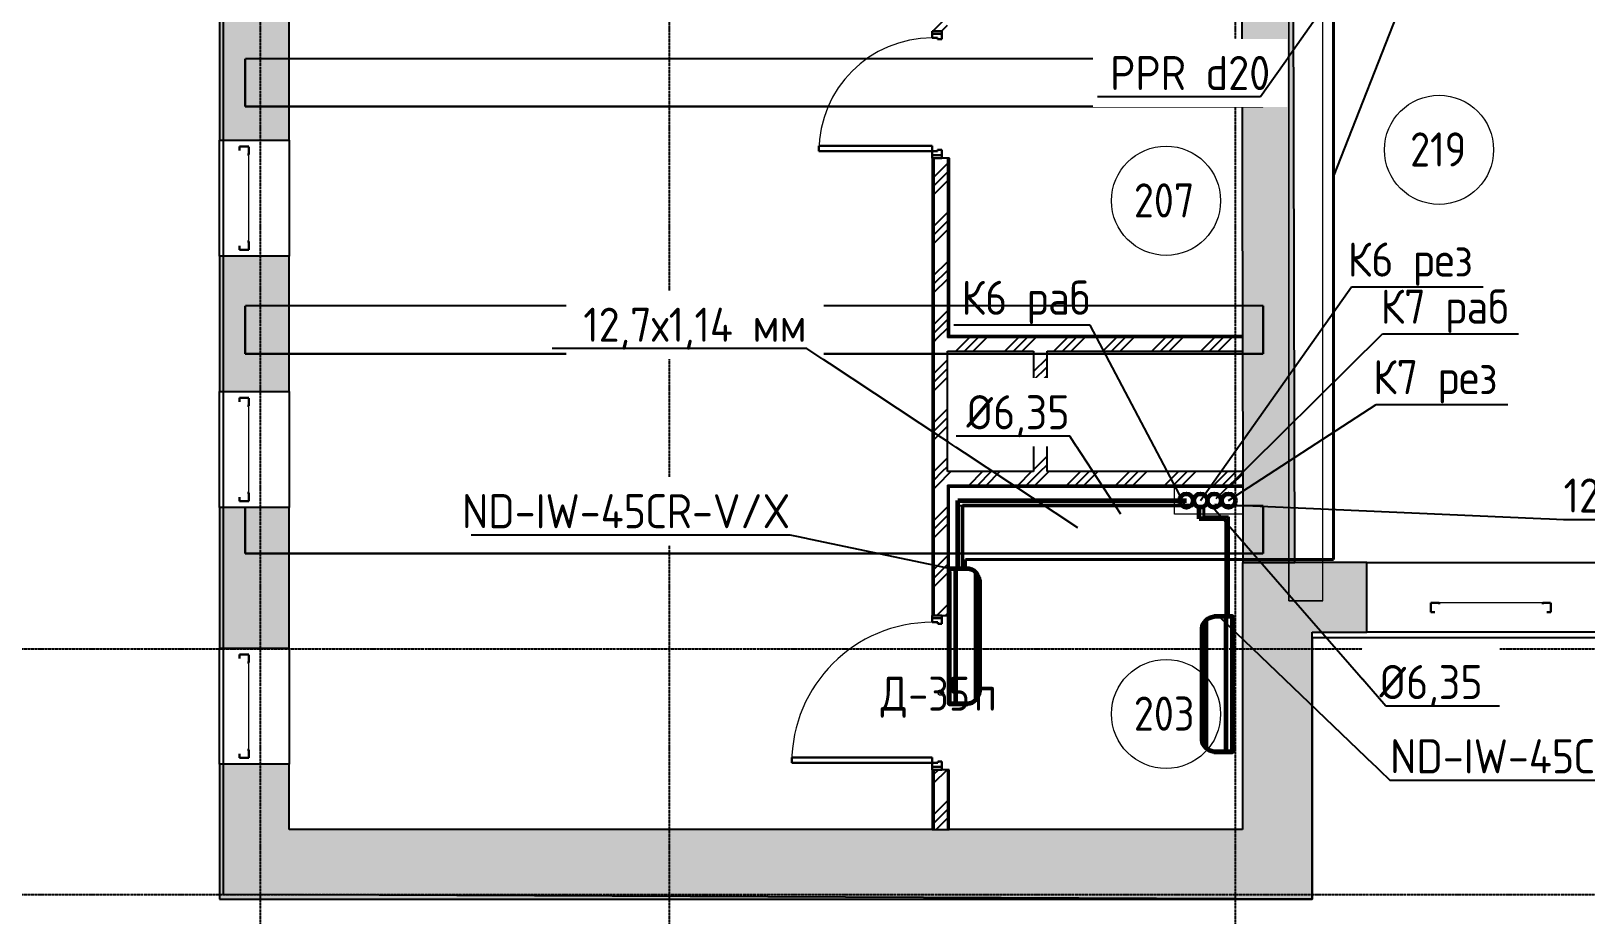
# Model space of a CAD drawing. Header units: millimetres. Extents: x -129048 to 476301, y -5853 to 215316.
# Drawn here: x 107018 to 118420, y 308 to 6783 of the extents above; entities that cross this region are included whole.
import ezdxf
from ezdxf import colors
from ezdxf.entities.mleader import LeaderData, LeaderLine
from ezdxf.math import Vec2, Vec3

# ---------------------------------------------------------------- set-up
doc = ezdxf.new("R2010")
doc.units = ezdxf.units.MM
for name, pattern in [('ADSK_Линия сетки', [25, 20, -2.5, 0, -2.5]), ('ADSK_Сверху', [4.5, 3, -1.5]), ('ADSK_Снесено', [4.5, 3, -1.5])]:
    doc.linetypes.add(name, pattern=pattern)
for name, color, linetype, lineweight in [('0_АР', 8, 'Continuous', 20), ('GAZLAITER', 1, 'Continuous', 40), ('Двери', 251, 'Continuous', 18), ('Дренаж', 36, 'Continuous', 40), ('Каркас', 7, 'Continuous', 18), ('Кондеи', 6, 'Continuous', 60), ('Марки дверей', 7, 'Continuous', 20), ('Марки помещений', 7, 'Continuous', 20), ('Окна', 251, 'Continuous', 18)]:
    doc.layers.add(name, color=color, linetype=linetype, lineweight=lineweight)
for name, color, linetype, lineweight, true_color in [('_ Окна', 5, 'Continuous', 30, 0x0000ff), ('Стены внутренние', 5, 'Continuous', 18, 0x0000ff), ('Стены наружные', 1, 'ADSK_Снесено', 18, 0xff0000), ('Стены штриховка', 5, 'Continuous', 18, 0x0000ff)]:
    doc.layers.add(name, color=color, linetype=linetype, lineweight=lineweight, true_color=true_color)
doc.styles.add('GOST Common_1', font='GOST Common_0.ttf', dxfattribs={"width": 0.9, "height": 200})
doc.styles.add('PIK', font='isocpeur.ttf', dxfattribs={"width": 0.9, "height": 250})
pattern_1 = [(45, (108139.4, 150), (-179.605, 179.605), []), (45, (108202.9, 150), (0, 359.21), []), (45, (108075.9, 150), (0, 359.21), [])]

# ---------------------------------------------------------------- blocks, each defined once
blk = doc.blocks.new('ADSK_БалкаЖБ_Прямоугольная - 250х280мм-845676-02 План 2-го этажа маркировочный')
at = {"layer": 'Каркас', "color": 253, "linetype": 'ADSK_Сверху', "true_color": 0xaaaaaa}
for p, q in [((-3195, 125), (-3195, -125)), ((-3195, 125), (3195, 125)), ((3195, -125), (3195, 125)), ((-3195, -125), (3195, -125))]:
    blk.add_line(p, q, dxfattribs=at)
at = {"layer": 'Каркас', "color": 253, "linetype": 'ADSK_Сверху', "true_color": 0xb2b2b2}
for p, q in [((-3195, -125), (-3195, 125)), ((3195, 125), (-3195, 125)), ((3195, 125), (3195, -125)), ((-3195, -125), (3195, -125))]:
    blk.add_line(p, q, dxfattribs=at)
blk = doc.blocks.new('Витраж-тент со смещением вовне - 60мм 30 сдвиг-1466942-02 План 2-го этажа маркировочный')
at = {"layer": '_ Окна', "color": 161, "linetype": 'ADSK_Сверху', "true_color": 0xaaaaff}
for p, q in [((-440, 25), (-440, -45)), ((-440, 25), (-410, 25)), ((-440, -45), (-440, 25)), ((440, 25), (410, 25)), ((440, -45), (440, 25)), ((440, -45), (440, 25)), ((-380, -45), (-440, -45)), ((-380, -35), (-380, -45)), ((380, -35), (380, -45)), ((380, -45), (440, -45))]:
    blk.add_line(p, q, dxfattribs=at)
at = {"layer": 'Окна', "color": 161, "linetype": 'ADSK_Сверху', "true_color": 0xaaaaff}
blk.add_line((-380, -45), (380, -45), dxfattribs=at)
blk = doc.blocks.new('Витраж-тент со смещением вовне - 60мм 30 сдвиг-1466941-02 План 2-го этажа маркировочный')
at = {"layer": '_ Окна', "color": 161, "linetype": 'ADSK_Сверху', "true_color": 0xaaaaff}
for p, q in [((-379, 25), (-379, -45)), ((-379, 25), (-349, 25)), ((-379, -45), (-379, 25)), ((379, 25), (349, 25)), ((379, -45), (379, 25)), ((379, -45), (379, 25)), ((-319, -45), (-379, -45)), ((-319, -35), (-319, -45)), ((319, -35), (319, -45)), ((319, -45), (379, -45))]:
    blk.add_line(p, q, dxfattribs=at)
at = {"layer": 'Окна', "color": 161, "linetype": 'ADSK_Сверху', "true_color": 0xaaaaff}
blk.add_line((-319, -45), (319, -45), dxfattribs=at)
blk = doc.blocks.new('AC_Дверь_Однопольная - Д-27п 930х2200h-1983248-02 План 2-го этажа маркировочный')
at = {"layer": 'Двери', "lineweight": 30}
for p, q in [((-415, 894), (-375, 894)), ((-415, 64), (-415, 894)), ((-375, 894), (-375, 64)), ((-465, 64), (-445, 64)), ((-465, -6), (-465, 64)), ((-445, 64), (-415, 64)), ((-445, -6), (-445, 64)), ((-445, 64), (-445, -6)), ((-375, 64), (-415, 64)), ((-415, 64), (-415, 24)), ((-415, 24), (-405, 24)), ((-405, 24), (-405, -6)), ((405, 24), (415, 24)), ((405, -6), (405, 24)), ((415, 64), (445, 64)), ((415, 24), (415, 64)), ((445, 64), (445, -6)), ((445, 64), (465, 64)), ((445, -6), (445, 64)), ((465, 64), (465, -6)), ((-445, -6), (-465, -6)), ((-405, -6), (-445, -6)), ((445, -6), (405, -6)), ((465, -6), (445, -6))]:
    blk.add_line(p, q, dxfattribs=at)
at = {"layer": 'Двери'}
blk.add_arc((-415, 64), 830, 0, 90, dxfattribs=at)
blk = doc.blocks.new('AC_Дверь_Однопольная - Д-35п 1130х2200h-1983217-02 План 2-го этажа маркировочный')
at = {"layer": 'Двери', "lineweight": 30}
for p, q in [((-515, 1092), (-475, 1092)), ((-515, 62), (-515, 1092)), ((-475, 1092), (-475, 62)), ((-565, 62), (-545, 62)), ((-565, -8), (-565, 62)), ((-545, 62), (-515, 62)), ((-545, -8), (-545, 62)), ((-545, 62), (-545, -8)), ((-475, 62), (-515, 62)), ((-515, 62), (-515, 22)), ((-515, 22), (-505, 22)), ((-505, 22), (-505, -8)), ((505, 22), (515, 22)), ((505, -8), (505, 22)), ((515, 62), (545, 62)), ((515, 22), (515, 62)), ((545, 62), (545, -8)), ((545, 62), (565, 62)), ((545, -8), (545, 62)), ((565, 62), (565, -8)), ((-545, -8), (-565, -8)), ((-505, -8), (-545, -8)), ((545, -8), (505, -8)), ((565, -8), (545, -8))]:
    blk.add_line(p, q, dxfattribs=at)
at = {"layer": 'Двери'}
blk.add_arc((-515, 62), 1030, 0, 90, dxfattribs=at)
blk = doc.blocks.new('ADSK_Марка_Помещение_ОдноЗначение - Номер-247393-02 План 2-го этажа маркировочный')
at = {"layer": 'Марки помещений'}
blk.add_circle((0, 0), 4, dxfattribs=at)
blk = doc.blocks.new('ADSK_Марка_Дверь - Типоразмер_ADSK_Марка-58376-02 План 2-го этажа маркировочный')
at = {"layer": 'Марки дверей', "lineweight": 9}
blk.add_circle((0, 0), 0.2, dxfattribs=at)
blk = doc.blocks.new('Наружний 45+')
for p, q in [((18256, 8700), (17290, 8700)), ((17290, 8700), (17290, 8563)), ((17290, 8700), (18280, 8700)), ((18280, 8652), (17290, 8652)), ((18252, 8505), (17318, 8505))]:
    blk.add_line(p, q)
for points in [[(17290, 8563), (17290, 8700), (18280, 8700), (18280, 8563)], [(18194, 8477), (17376, 8477)]]:
    blk.add_lwpolyline(points)
for centre, start, end in [((17386, 8573), 185.6492, 264.2441), ((18184, 8573), 275.7559, 354.3508)]:
    blk.add_arc(centre, 96.2, start, end)

msp = doc.modelspace()

# ---------------------------------------------------------------- hatches: boundary and pattern name
at = {"layer": 'Стены внутренние', "lineweight": 25, "true_color": 0x636466}
msp.add_hatch(color=251, dxfattribs=at).paths.add_polyline_path([(115904.903, 2889.132), (116284.902, 2889.877), (116272.194, 9367.955), (115892.195, 9367.21), (115904.853, 2914.571)])
h = msp.add_hatch(dxfattribs=at)
h.set_pattern_fill('FP_1', color=251, style=0, pattern_type=2)
h.set_pattern_definition(pattern_1)
h.paths.add_polyline_path([(113663.275, 4537.845), (113738.275, 4537.845), (113738.275, 5853.396), (113638.275, 5853.396), (113638.275, 4537.845)])
h.paths.add_polyline_path([(113738.275, 6783.396), (113738.275, 7106.872), (113638.275, 7106.872), (113638.275, 6783.396), (113696.275, 6783.396)])
h = msp.add_hatch(dxfattribs=at)
h.set_pattern_fill('FP_1', color=251, style=0, pattern_type=2)
h.set_pattern_definition(pattern_1)
h.paths.add_polyline_path([(113638.275, 3555.788), (113738.275, 3555.788), (113738.275, 4537.845), (113638.275, 4537.845), (113638.275, 3572.438)])
h = msp.add_hatch(dxfattribs=at)
h.set_pattern_fill('FP_1', color=251, style=0, pattern_type=2)
h.set_pattern_definition(pattern_1)
h.paths.add_polyline_path([(115901.865, 4437.845), (115901.669, 4537.845), (113738.275, 4537.845), (113738.275, 4437.845), (115901.669, 4437.845)])
h = msp.add_hatch(dxfattribs=at)
h.set_pattern_fill('FP_1', color=251, style=0, pattern_type=2)
h.set_pattern_definition(pattern_1)
h.paths.add_polyline_path([(114469.275, 3555.788), (114469.275, 4437.845), (114369.275, 4437.845), (114369.275, 3555.788)])
h = msp.add_hatch(dxfattribs=at)
h.set_pattern_fill('FP_1', color=251, style=0, pattern_type=2)
h.set_pattern_definition(pattern_1)
h.paths.add_polyline_path([(115892.195, 3455.788), (115903.792, 3455.788), (115903.595, 3555.788), (113638.275, 3555.788), (113638.275, 3455.788), (115356.514, 3455.788)])
h = msp.add_hatch(dxfattribs=at)
h.set_pattern_fill('FP_1', color=251, style=0, pattern_type=2)
h.set_pattern_definition(pattern_1)
h.paths.add_polyline_path([(113696.275, 932.021), (113738.275, 932.021), (113738.275, 1371.396), (113638.275, 1371.396), (113638.275, 932.021)])
h.paths.add_polyline_path([(113738.275, 2501.396), (113738.275, 3455.788), (113638.275, 3455.788), (113638.275, 2501.396), (113696.275, 2501.396)])
at = {"layer": 'Стены наружные', "linetype": 'Continuous', "lineweight": 25, "true_color": 0x636466}
h = msp.add_hatch(color=251, dxfattribs=at)
h.paths.add_polyline_path([(108910.193, 422.021), (108910.193, 1412.116), (108400.193, 1412.116), (108400.193, 422.021), (108781.758, 422.021)])
h.paths.add_polyline_path([(108781.758, 2262.116), (108910.193, 2262.116), (108910.193, 3293.486), (108400.193, 3293.486), (108400.193, 2262.116), (108779.739, 2262.116)])
h.paths.add_polyline_path([(108777.093, 4143.486), (108910.193, 4143.486), (108910.193, 5135.141), (108400.193, 5135.141), (108400.193, 4143.486), (108770.961, 4143.486)])
h.paths.add_polyline_path([(108781.758, 5985.141), (108910.193, 5985.141), (108910.193, 6962.017), (108400.193, 6962.017), (108400.193, 5985.141), (108774.504, 5985.141)])
h.paths.add_polyline_path([(108770.961, 7812.017), (108910.193, 7812.017), (108910.193, 8679.252), (108400.193, 8679.252), (108400.193, 7812.017)])
for points in [[(115902.397, 932.021), (116412.397, 932.021), (116412.397, 2889.504), (115902.397, 2889.132), (115902.397, 2615.306)], [(114587.166, 422.021), (116412.397, 422.021), (116412.397, 932.021), (108910.193, 932.021), (108910.193, 422.021), (109504.523, 422.021)]]:
    msp.add_hatch(color=251, dxfattribs=at).paths.add_polyline_path(points)
h = msp.add_hatch(color=251, dxfattribs=at)
h.paths.add_polyline_path([(150165.663, 2379.504), (150686.331, 2379.504), (150686.331, 2889.504), (149625.024, 2889.504), (149625.024, 2379.504)])
h.paths.add_polyline_path([(147805.024, 2379.504), (147805.024, 2889.504), (146815.585, 2889.504), (146815.585, 2379.504), (147624.341, 2379.504)])
h.paths.add_polyline_path([(144016.976, 2379.504), (144995.585, 2379.504), (144995.585, 2889.504), (144016.976, 2889.504), (144016.976, 2714.833)])
h.paths.add_polyline_path([(141209.006, 2379.504), (142196.976, 2379.504), (142196.976, 2889.504), (141209.006, 2889.504), (141209.006, 2714.833)])
h.paths.add_polyline_path([(138659.84, 2379.504), (139389.006, 2379.504), (139389.006, 2889.504), (138360.259, 2889.504), (138360.259, 2379.504)])
h.paths.add_polyline_path([(135333.348, 2379.504), (136540.259, 2379.504), (136540.259, 2889.504), (135333.348, 2889.504), (135333.348, 2714.833)])
h.paths.add_polyline_path([(132532.856, 2379.504), (133933.348, 2379.504), (133933.348, 2889.504), (132532.856, 2889.504), (132532.856, 2714.833)])
h.paths.add_polyline_path([(131132.856, 2379.504), (131132.856, 2889.504), (129903.4, 2889.504), (129903.4, 2379.504), (130908.573, 2379.504)])
h.paths.add_polyline_path([(127919.581, 2379.504), (128083.4, 2379.504), (128083.4, 2889.504), (127094.762, 2889.504), (127094.762, 2379.504), (127293.772, 2379.504)])
h.paths.add_polyline_path([(125274.762, 2379.504), (125274.762, 2889.504), (124257.121, 2889.504), (124257.121, 2379.504), (124752.451, 2379.504)])
h.paths.add_polyline_path([(116412.397, 2379.504), (116813.139, 2379.504), (116813.139, 2889.504), (116412.397, 2889.504), (116412.397, 2749.367)])
h.paths.add_polyline_path([(122004.705, 2379.504), (122437.121, 2379.504), (122437.121, 2889.504), (121410.898, 2889.504), (121410.898, 2379.504)])
h.paths.add_polyline_path([(119590.898, 2379.504), (119590.898, 2889.504), (118633.139, 2889.504), (118633.139, 2379.504)])

# ---------------------------------------------------------------- linework, layer by layer
at = {"linetype": 'ADSK_Линия сетки', "lineweight": 25}
for p, q in [((108699.31, -3863.552), (108699.31, 44571.852)), ((111699.31, -3863.552), (111699.31, 44571.852)), ((115849.31, -3863.552), (115849.31, 21818.801)), ((97053.175, 2256.788), (165281.118, 2256.788)), ((97053.175, 456.788), (165281.118, 456.788))]:
    msp.add_line(p, q, dxfattribs=at)
at = {"color": 251, "lineweight": 25, "true_color": 0x636466}
msp.add_lwpolyline([(154172.612, 21084.059), (154172.612, 43909.207), (164172.017, 43909.207), (164353.349, 8682.302), (158072.8, 8682.302), (158072.8, 300.232), (150176.331, 300.232), (150176.331, 2256.788), (139375.373, 2336.478), (139475.795, 2335.737), (139475.795, -2582.567), (127112.043, -2582.567), (127112.043, 2336.478), (116412.397, 2336.478), (116412.397, 422.021), (108429.898, 456.788), (108429.898, 8679.252)], dxfattribs=at)
at = {"layer": 'GAZLAITER', "lineweight": 60, "ltscale": 10}
for p, q in [((113814.362, 2849.058), (113814.362, 3343.788)), ((113814.362, 3343.788), (115489.842, 3343.788))]:
    msp.add_line(p, q, dxfattribs=at)
at = {"layer": 'GAZLAITER', "color": 5, "lineweight": 50, "ltscale": 10}
for p, q in [((113847.788, 3307.007), (115538.249, 3307.79)), ((113847.788, 2844.941), (113847.788, 3307.007))]:
    msp.add_line(p, q, dxfattribs=at)
at = {"layer": 'GAZLAITER', "color": 5, "lineweight": 60, "ltscale": 10}
msp.add_line((115583.905, 3209.831), (115583.905, 3294.94), dxfattribs=at)
msp.add_circle((115489.842, 3343.788), 50, dxfattribs=at)
at = {"layer": 'Дренаж'}
for p, q in [((116568.228, 2910.506), (116568.228, 8522.87)), ((113870.525, 2910.506), (116568.228, 2910.506)), ((113870.525, 2910.506), (113870.525, 2844.941))]:
    msp.add_line(p, q, dxfattribs=at)
at = {"layer": 'Каркас', "color": 251, "linetype": 'ADSK_Сверху', "lineweight": 25, "true_color": 0x636466}
for p, q in [((108587.08, 6230.354), (108587.08, 6580.354)), ((108587.08, 6580.354), (108587.08, 6230.354)), ((116054.111, 6580.354), (108587.08, 6580.354)), ((116054.111, 6580.354), (108587.08, 6580.354)), ((116054.111, 6230.354), (116054.111, 6580.354)), ((116054.111, 6580.354), (116054.111, 6230.354)), ((108587.08, 6230.354), (116054.111, 6230.354)), ((116054.111, 6230.354), (108587.08, 6230.354)), ((108587.08, 4419.311), (108587.08, 4769.311)), ((108587.08, 4769.311), (108587.08, 4419.311)), ((116054.111, 4769.311), (108587.08, 4769.311)), ((116054.111, 4769.311), (108587.08, 4769.311)), ((116054.111, 4419.311), (116054.111, 4769.311)), ((116054.111, 4769.311), (116054.111, 4419.311)), ((108587.08, 4419.311), (116054.111, 4419.311)), ((116054.111, 4419.311), (108587.08, 4419.311)), ((108587.08, 2955.23), (108587.08, 3293.486)), ((108587.08, 3293.486), (108587.08, 2955.23)), ((116054.111, 3305.23), (113814.362, 3305.23)), ((116054.111, 3305.23), (113814.362, 3305.23)), ((116054.111, 2955.23), (116054.111, 3305.23)), ((116054.111, 3305.23), (116054.111, 2955.23)), ((108587.08, 2955.23), (116054.111, 2955.23)), ((116054.111, 2955.23), (108587.08, 2955.23))]:
    msp.add_line(p, q, dxfattribs=at)
at = {"layer": 'Стены внутренние', "color": 251, "lineweight": 25, "true_color": 0x636466}
for p, q in [((115892.781, 9068.396), (115901.645, 4549.845)), ((116284.902, 2889.877), (116274.14, 8375.788)), ((113626.275, 5853.396), (113626.275, 2501.396)), ((113753.275, 5853.396), (113696.275, 5853.396)), ((113753.275, 4549.845), (113753.275, 5853.396)), ((115901.645, 4549.845), (113753.275, 4549.845)), ((115901.649, 4547.845), (115903.811, 3445.788)), ((113738.275, 3555.788), (113738.275, 4437.845)), ((113738.275, 4437.845), (114369.275, 4437.845)), ((114369.275, 4437.845), (114369.275, 3555.788)), ((114469.275, 4437.845), (115901.865, 4437.845)), ((114469.275, 3555.788), (114469.275, 4437.845)), ((114369.275, 3555.788), (113738.275, 3555.788)), ((115903.595, 3555.788), (114469.275, 3555.788)), ((113750.275, 3443.788), (115903.815, 3443.788)), ((113750.275, 2501.396), (113750.275, 3443.788)), ((115903.815, 3443.788), (115904.903, 2889.132)), ((115904.903, 2889.132), (116284.902, 2889.877)), ((113696.275, 2501.396), (113750.275, 2501.396)), ((113626.275, 1371.396), (113626.275, 932.021)), ((113750.275, 1371.396), (113696.275, 1371.396)), ((113750.275, 932.021), (113750.275, 1371.396)), ((113628.275, 932.021), (113748.275, 932.021))]:
    msp.add_line(p, q, dxfattribs=at)
at = {"layer": 'Стены наружные', "color": 251, "linetype": 'Continuous', "lineweight": 25, "true_color": 0x636466}
for p, q in [((108400.193, 6962.017), (108400.193, 5985.141)), ((108910.193, 5985.141), (108910.193, 6962.017)), ((108400.193, 5985.141), (108910.193, 5985.141)), ((108400.193, 5135.141), (108400.193, 5985.141)), ((108910.193, 5985.141), (108910.193, 5135.141)), ((108400.193, 5135.141), (108400.193, 4143.486)), ((108910.193, 5135.141), (108400.193, 5135.141)), ((108910.193, 4143.486), (108910.193, 5135.141)), ((108400.193, 4143.486), (108910.193, 4143.486)), ((108400.193, 3293.486), (108400.193, 4143.486)), ((108910.193, 4143.486), (108910.193, 3293.486)), ((108400.193, 3293.486), (108400.193, 2262.116)), ((108910.193, 3293.486), (108400.193, 3293.486)), ((108910.193, 2262.116), (108910.193, 3293.486)), ((116813.139, 2889.504), (115902.397, 2889.504)), ((115902.397, 2889.504), (115902.397, 932.021)), ((116813.139, 2379.504), (116813.139, 2889.504)), ((116813.139, 2889.504), (118633.139, 2889.504)), ((116412.397, 422.021), (116412.397, 2379.504)), ((116412.397, 2379.504), (116813.139, 2379.504)), ((118633.139, 2379.504), (116813.139, 2379.504)), ((108400.193, 2262.116), (108910.193, 2262.116)), ((108400.193, 1412.116), (108400.193, 2262.116)), ((108910.193, 2262.116), (108910.193, 1412.116)), ((108400.193, 1412.116), (108400.193, 422.021)), ((108910.193, 1412.116), (108400.193, 1412.116)), ((108910.193, 932.021), (108910.193, 1412.116)), ((113626.275, 932.021), (108910.193, 932.021)), ((115902.397, 932.021), (113750.275, 932.021)), ((108400.193, 422.021), (116412.397, 422.021))]:
    msp.add_line(p, q, dxfattribs=at)
at = {"layer": 'Стены штриховка', "color": 251, "lineweight": 25, "true_color": 0x636466}
for p, q in [((113628.275, 5853.396), (113628.275, 4549.845)), ((113638.275, 5853.396), (113638.275, 2501.396)), ((113738.275, 5853.396), (113738.275, 4537.845)), ((113744.275, 5853.396), (113744.275, 4549.845)), ((113628.275, 4549.845), (113626.275, 4549.845)), ((113628.275, 4547.845), (113628.275, 3445.788)), ((113738.275, 4549.845), (113753.275, 4549.845)), ((115901.649, 4547.845), (113738.275, 4547.845)), ((115901.669, 4537.845), (113738.275, 4537.845)), ((115901.649, 4547.845), (115901.645, 4549.845)), ((113628.275, 3455.788), (113626.275, 3455.788)), ((113628.275, 3443.788), (113626.275, 3443.788)), ((113628.275, 3443.788), (113628.275, 2501.396)), ((113738.275, 3455.788), (115903.792, 3455.788)), ((113738.275, 3455.788), (113738.275, 2501.396)), ((113738.275, 3445.788), (115903.811, 3445.788)), ((113748.275, 3443.788), (113748.275, 2501.396)), ((115903.815, 3443.788), (115903.811, 3445.788)), ((113628.275, 1371.396), (113628.275, 932.021)), ((113638.275, 1371.396), (113638.275, 932.021)), ((113738.275, 1371.396), (113738.275, 932.021)), ((113748.275, 1371.396), (113748.275, 932.021)), ((113626.275, 932.021), (113628.275, 932.021)), ((113748.275, 932.021), (113750.275, 932.021))]:
    msp.add_line(p, q, dxfattribs=at)

# ---------------------------------------------------------------- block references
at = {"layer": '_ Окна', "color": 251, "linetype": 'ADSK_Сверху', "lineweight": 25, "true_color": 0x636466}
for name, p, rotation in [('Витраж-тент со смещением вовне - 60мм 30 сдвиг-1466941-02 План 2-го этажа маркировочный', (108570.193, 5560.141), 89.99999999999993), ('Витраж-тент со смещением вовне - 60мм 30 сдвиг-1466941-02 План 2-го этажа маркировочный', (108570.193, 3718.486), 89.99999999999993), ('Витраж-тент со смещением вовне - 60мм 30 сдвиг-1466942-02 План 2-го этажа маркировочный', (117723.139, 2549.504), 180), ('Витраж-тент со смещением вовне - 60мм 30 сдвиг-1466941-02 План 2-го этажа маркировочный', (108570.193, 1837.116), 89.99999999999993)]:
    msp.add_blockref(name, p, dxfattribs=dict(at, rotation=rotation))
at = {"layer": 'Двери', "color": 251, "lineweight": 25, "true_color": 0x636466}
for name, p, rotation in [('AC_Дверь_Однопольная - Д-27п 930х2200h-1983248-02 План 2-го этажа маркировочный', (113689.775, 6318.396), 90.0000000000001), ('AC_Дверь_Однопольная - Д-35п 1130х2200h-1983217-02 План 2-го этажа маркировочный', (113688.275, 1936.396), 89.9999999999999)]:
    msp.add_blockref(name, p, dxfattribs=dict(at, rotation=rotation))
at = {"layer": 'Каркас', "color": 251, "linetype": 'ADSK_Сверху', "lineweight": 25, "true_color": 0x636466, "rotation": 89.99999999999991}
msp.add_blockref('ADSK_БалкаЖБ_Прямоугольная - 250х280мм-845676-02 План 2-го этажа маркировочный', (116365.342, 5804.725), dxfattribs=at)
at = {"layer": 'Кондеи', "rotation": 90}
msp.add_blockref('Наружний 45+', (122450.207, -15434.997), dxfattribs=at)
at = {"layer": 'Марки дверей', "color": 251, "lineweight": 25, "true_color": 0x636466, "xscale": 99.99999999999993, "yscale": 99.99999999999993, "zscale": 99.99999999999993}
msp.add_blockref('ADSK_Марка_Дверь - Типоразмер_ADSK_Марка-58376-02 План 2-го этажа маркировочный', (113688.275, 1936.396), dxfattribs=at)
at = {"layer": 'Марки помещений', "color": 251, "lineweight": 25, "true_color": 0x636466, "xscale": 99.99999999999993, "yscale": 99.99999999999993, "zscale": 99.99999999999993}
for p in [(117343.082, 5913.626), (115341.193, 5540.139), (115341.193, 1779.612)]:
    msp.add_blockref('ADSK_Марка_Помещение_ОдноЗначение - Номер-247393-02 План 2-го этажа маркировочный', p, dxfattribs=at)

# ---------------------------------------------------------------- texts
at = {"layer": 'Марки дверей', "color": 251, "lineweight": 25, "true_color": 0x636466, "char_height": 250, "attachment_point": 1, "style": 'GOST Common_1'}
for s, insert, width in [('\\fGOST Common|b0|i0|c204|p34|;\\W.9;Д', (113248.446, 2053.409), 245.31637), ('-35', (113450.852, 2053.409), 584.43019), ('\\fGOST Common|b0|i0|c204|p34|;\\W.9;п', (113933.055, 2053.409), 194.81006)]:
    msp.add_mtext(s, dxfattribs=dict(at, insert=insert, width=width))
at = {"layer": 'Марки помещений', "color": 251, "lineweight": 25, "true_color": 0x636466, "char_height": 250, "attachment_point": 1, "style": 'GOST Common_1'}
for s, insert, width in [('219', (117130.674, 6041.351), 526.70869), ('207', (115104.936, 5667.864), 584.43019), ('203', (115104.936, 1907.337), 584.43019)]:
    msp.add_mtext(s, dxfattribs=dict(at, insert=insert, width=width))

# ---------------------------------------------------------------- next in the draw order: leaders
at = {"layer": 'GAZLAITER', "color": 18, "lineweight": 25, "ltscale": 10, "true_color": 0x000000}
ml = msp.add_multileader_mtext('Standard', dxfattribs=at)
ml.set_content('{\\C256;\\c0;В стояк канализации}', color=1, style='PIK')
ml.set_leader_properties()
ml.build(insert=Vec2(0, 0))
ml.multileader.update_dxf_attribs({"text_right_attachment_type": 6, "dogleg_length": 0.36, "arrow_head_size": 0.18})
ctx = ml.context
ctx.base_point, ctx.char_height, ctx.arrow_head_size, ctx.landing_gap_size, ctx.plane_origin = Vec3(117205.991, 7336.383), 250, 0.18, 0.09, Vec3(116568.228, 7774.521)
ctx.right_attachment, ctx.text_align_type = 6, 2
notes = []
notes.append((ctx, [(0, (1, 1, 0), (117205.631, 7336.383), (1, 0), 0.36, [(0, [(116568.228, 5716.688)], 0, [])])]))
ctx.mtext.insert, ctx.mtext.alignment, ctx.mtext.flow_direction = Vec3(120232.331, 7480.133), 3, 5
ctx.mtext.has_bg_fill, ctx.mtext.bg_color, ctx.mtext.bg_scale_factor, ctx.mtext.bg_transparency, ctx.mtext.use_window_bg_color = 1, -1027028792, 1.5, 0, 1
at = {"layer": 'Кондеи', "color": 18, "lineweight": 25, "ltscale": 10, "true_color": 0x000000}
ml = msp.add_multileader_mtext('Standard', dxfattribs=at)
ml.set_content('ND-IW-45СR-V/X', color=(0, 0, 0), style='PIK')
ml.set_leader_properties()
ml.build(insert=Vec2(0, 0))
ml.multileader.update_dxf_attribs({"text_left_attachment_type": 6, "text_right_attachment_type": 6, "dogleg_length": 0.36, "arrow_head_size": 0.18})
ctx = ml.context
ctx.base_point, ctx.char_height, ctx.arrow_head_size, ctx.landing_gap_size, ctx.plane_origin = Vec3(110245.07, 3090.624), 250, 0.18, 0.09, Vec3(113858.328, 3040.28)
ctx.left_attachment, ctx.right_attachment, ctx.text_align_type = 6, 6, 2
notes.append((ctx, [(0, (1, 1, 0), (112585.61, 3090.624), (-1, 0), 0.36, [(0, [(113749.936, 2844.941)], 0, [])])]))
ctx.mtext.insert, ctx.mtext.alignment, ctx.mtext.flow_direction = Vec3(112585.16, 3390.624), 3, 5
ctx.mtext.has_bg_fill, ctx.mtext.bg_color, ctx.mtext.bg_scale_factor, ctx.mtext.bg_transparency, ctx.mtext.use_window_bg_color = 1, -1027028792, 1.5, 0, 1
ml = msp.add_multileader_mtext('Standard', dxfattribs=at)
ml.set_content('ND-IW-45СR-V/X', color=(0, 0, 0), style='PIK')
ml.set_leader_properties()
ml.build(insert=Vec2(0, 0))
ml.multileader.update_dxf_attribs({"text_left_attachment_type": 6, "text_right_attachment_type": 6, "dogleg_length": 0.36, "arrow_head_size": 0.18})
ctx = ml.context
ctx.base_point, ctx.char_height, ctx.arrow_head_size, ctx.landing_gap_size, ctx.plane_origin = Vec3(116983.708, 1294.699), 250, 0.18, 0.09, Vec3(115734.272, 2490.386)
ctx.left_attachment, ctx.right_attachment = 6, 6
notes.append((ctx, [(1, (1, 1, 0), (116983.348, 1294.699), (1, 0), 0.36, [(0, [(115734.272, 2490.386)], 0, [])])]))
ctx.mtext.insert, ctx.mtext.flow_direction = Vec3(116983.798, 1594.699), 5
ctx.mtext.has_bg_fill, ctx.mtext.bg_color, ctx.mtext.bg_scale_factor, ctx.mtext.bg_transparency, ctx.mtext.use_window_bg_color = 1, -1027028792, 1.5, 0, 1
for ctx, leaders in notes:
    for number, flags, end, landing, length, lines in leaders:
        leader = LeaderData()
        leader.index, (leader.has_last_leader_line, leader.has_dogleg_vector, leader.attachment_direction) = number, flags
        leader.last_leader_point, leader.dogleg_vector, leader.dogleg_length = Vec3(end), Vec3(landing), length
        for number, points, colour, breaks in lines:
            line = LeaderLine()
            line.index, line.vertices, line.color, line.breaks = number, Vec3.list(points), colors.encode_raw_color(colour), breaks
            leader.lines.append(line)
        ctx.leaders.append(leader)

# ---------------------------------------------------------------- next in the draw order: linework, layer by layer
at = {"layer": 'GAZLAITER', "color": 5, "lineweight": 60, "ltscale": 10}
msp.add_line((115783.549, 3209.831), (115783.549, 2493.088), dxfattribs=at)
at = {"layer": 'GAZLAITER', "color": 1, "lineweight": 40, "ltscale": 10}
msp.add_line((115799.31, 3207.282), (115799.31, 2493.088), dxfattribs=at)

# ---------------------------------------------------------------- next in the draw order: block references
at = {"layer": 'Кондеи', "xscale": -1, "rotation": 270}
msp.add_blockref('Наружний 45+', (107127.679, -15786.849), dxfattribs=at)

# ---------------------------------------------------------------- next in the draw order: leaders
at = {"layer": 'GAZLAITER', "color": 18, "lineweight": 25, "ltscale": 10, "true_color": 0x000000}
ml = msp.add_multileader_mtext('Standard', dxfattribs=at)
ml.set_content('PPR d20', color=(0, 0, 0), style='PIK')
ml.set_leader_properties()
ml.build(insert=Vec2(0, 0))
ml.multileader.update_dxf_attribs({"text_left_attachment_type": 6, "text_right_attachment_type": 6, "dogleg_length": 0.36, "arrow_head_size": 0.18})
ctx = ml.context
ctx.base_point, ctx.char_height, ctx.arrow_head_size, ctx.landing_gap_size, ctx.plane_origin = Vec3(114930.993, 6301.375), 250, 0.18, 0.09, Vec3(116330.659, 6004.749)
ctx.left_attachment, ctx.right_attachment = 6, 6
notes = []
notes.append((ctx, [(0, (1, 1, 0), (116034.033, 6301.375), (-1, 0), 0.36, [(0, [(116583.876, 7081.634)], 0, [])])]))
ctx.mtext.insert, ctx.mtext.flow_direction = Vec3(114931.083, 6601.375), 5
ctx.mtext.has_bg_fill, ctx.mtext.bg_color, ctx.mtext.bg_scale_factor, ctx.mtext.bg_transparency, ctx.mtext.use_window_bg_color = 1, -1027028792, 1.5, 0, 1
ml = msp.add_multileader_mtext('Standard', dxfattribs=at)
ml.set_content('{\\C256;\\c0;%%C6,35}', color=1, style='PIK')
ml.set_leader_properties()
ml.build(insert=Vec2(0, 0))
ml.multileader.update_dxf_attribs({"text_left_attachment_type": 6, "text_right_attachment_type": 6, "dogleg_length": 0.36, "arrow_head_size": 0.18})
ctx = ml.context
ctx.base_point, ctx.char_height, ctx.arrow_head_size, ctx.landing_gap_size, ctx.plane_origin = Vec3(113925.279, 3815.537), 250, 0.18, 0.09, Vec3(115009.288, 3243.282)
ctx.left_attachment, ctx.right_attachment, ctx.text_align_type = 6, 6, 2
notes.append((ctx, [(1, (1, 1, 0), (114634.569, 3815.537), (-1, 0), 0.36, [(0, [(115009.288, 3243.282)], 0, [])])]))
ctx.mtext.insert, ctx.mtext.alignment, ctx.mtext.flow_direction = Vec3(114634.119, 4115.537), 3, 5
ctx.mtext.has_bg_fill, ctx.mtext.bg_color, ctx.mtext.bg_scale_factor, ctx.mtext.bg_transparency, ctx.mtext.use_window_bg_color = 1, -1027028792, 1.5, 0, 1
for ctx, leaders in notes:
    for number, flags, end, landing, length, lines in leaders:
        leader = LeaderData()
        leader.index, (leader.has_last_leader_line, leader.has_dogleg_vector, leader.attachment_direction) = number, flags
        leader.last_leader_point, leader.dogleg_vector, leader.dogleg_length = Vec3(end), Vec3(landing), length
        for number, points, colour, breaks in lines:
            line = LeaderLine()
            line.index, line.vertices, line.color, line.breaks = number, Vec3.list(points), colors.encode_raw_color(colour), breaks
            leader.lines.append(line)
        ctx.leaders.append(leader)

# ---------------------------------------------------------------- next in the draw order: leaders
ml = msp.add_multileader_mtext('Standard', dxfattribs=at)
ml.set_content('12,7х1,14 мм', color=(0, 0, 0), style='PIK')
ml.set_leader_properties()
ml.build(insert=Vec2(0, 0))
ml.multileader.update_dxf_attribs({"text_left_attachment_type": 6, "text_right_attachment_type": 6, "dogleg_length": 0.36, "arrow_head_size": 0.18})
ctx = ml.context
ctx.base_point, ctx.char_height, ctx.arrow_head_size, ctx.landing_gap_size, ctx.plane_origin = Vec3(111107.714, 4456.76), 250, 0.18, 0.09, Vec3(113282.892, 4055.201)
ctx.left_attachment, ctx.right_attachment, ctx.text_align_type = 6, 6, 2
notes = []
notes.append((ctx, [(0, (1, 1, 0), (112705.754, 4456.76), (-1, 0), 0.36, [(0, [(114694.163, 3143.282)], 0, [])])]))
ctx.mtext.insert, ctx.mtext.alignment, ctx.mtext.flow_direction = Vec3(112705.304, 4756.76), 3, 5
ctx.mtext.has_bg_fill, ctx.mtext.bg_color, ctx.mtext.bg_scale_factor, ctx.mtext.bg_transparency, ctx.mtext.use_window_bg_color = 1, -1027028792, 1.5, 0, 1
ml = msp.add_multileader_mtext('Standard', dxfattribs=at)
ml.set_content('{\\C256;\\c0;%%C6,35}', color=1, style='PIK')
ml.set_leader_properties()
ml.build(insert=Vec2(0, 0))
ml.multileader.update_dxf_attribs({"text_left_attachment_type": 6, "text_right_attachment_type": 6, "dogleg_length": 0.36, "arrow_head_size": 0.18})
ctx = ml.context
ctx.base_point, ctx.char_height, ctx.arrow_head_size, ctx.landing_gap_size, ctx.plane_origin = Vec3(116954.299, 1838.59), 250, 0.18, 0.09, Vec3(115726.106, 3341.101)
ctx.left_attachment, ctx.right_attachment, ctx.text_align_type = 6, 6, 2
notes.append((ctx, [(0, (1, 1, 0), (116953.939, 1838.59), (1, 0), 0.36, [(0, [(115664.272, 3317.653)], 0, [])])]))
ctx.mtext.insert, ctx.mtext.alignment, ctx.mtext.flow_direction = Vec3(117663.139, 2138.59), 3, 5
ctx.mtext.has_bg_fill, ctx.mtext.bg_color, ctx.mtext.bg_scale_factor, ctx.mtext.bg_transparency, ctx.mtext.use_window_bg_color = 1, -1027028792, 1.5, 0, 1
for ctx, leaders in notes:
    for number, flags, end, landing, length, lines in leaders:
        leader = LeaderData()
        leader.index, (leader.has_last_leader_line, leader.has_dogleg_vector, leader.attachment_direction) = number, flags
        leader.last_leader_point, leader.dogleg_vector, leader.dogleg_length = Vec3(end), Vec3(landing), length
        for number, points, colour, breaks in lines:
            line = LeaderLine()
            line.index, line.vertices, line.color, line.breaks = number, Vec3.list(points), colors.encode_raw_color(colour), breaks
            leader.lines.append(line)
        ctx.leaders.append(leader)

# ---------------------------------------------------------------- next in the draw order: linework, layer by layer
at = {"layer": 'GAZLAITER', "color": 1, "lineweight": 40, "ltscale": 10}
msp.add_line((115618.261, 3224.169), (115618.261, 3299.754), dxfattribs=at)

# ---------------------------------------------------------------- next in the draw order: leaders
at = {"layer": 'GAZLAITER', "color": 18, "lineweight": 25, "ltscale": 10, "true_color": 0x000000}
ml = msp.add_multileader_mtext('Standard', dxfattribs=at)
ml.set_content('{\\C256;\\c0;К6 раб}', color=2, style='PIK')
ml.set_leader_properties()
ml.build(insert=Vec2(0, 0))
ml.multileader.update_dxf_attribs({"text_left_attachment_type": 6, "text_right_attachment_type": 6, "dogleg_length": 0.36, "arrow_head_size": 0.18})
ctx = ml.context
ctx.base_point, ctx.char_height, ctx.arrow_head_size, ctx.landing_gap_size, ctx.plane_origin = Vec3(113860.43, 4629.687), 250, 0.18, 0.09, Vec3(113427.819, 2514.698)
ctx.left_attachment, ctx.right_attachment, ctx.text_align_type = 6, 6, 2
notes = []
notes.append((ctx, [(1, (1, 1, 0), (114783.64, 4629.687), (-1, 0), 0.36, [(0, [(115487.889, 3293.826)], 0, [])])]))
ctx.mtext.insert, ctx.mtext.width, ctx.mtext.alignment, ctx.mtext.flow_direction = Vec3(114783.19, 4954.687), 1440.91217, 3, 5
ml = msp.add_multileader_mtext('Standard', dxfattribs=at)
ml.set_content('12,7х1,14 мм', color=(0, 0, 0), style='PIK')
ml.set_leader_properties()
ml.build(insert=Vec2(0, 0))
ml.multileader.update_dxf_attribs({"text_left_attachment_type": 6, "text_right_attachment_type": 6, "dogleg_length": 0.36, "arrow_head_size": 0.18})
ctx = ml.context
ctx.base_point, ctx.char_height, ctx.arrow_head_size, ctx.landing_gap_size, ctx.plane_origin = Vec3(118256.309, 3205.365), 250, 0.18, 0.09, Vec3(114444.114, 743.085)
ctx.left_attachment, ctx.right_attachment = 6, 6
notes.append((ctx, [(1, (1, 1, 0), (118255.949, 3205.365), (1, 0), 0.36, [(0, [(115697.422, 3317.601)], 0, [])])]))
ctx.mtext.insert, ctx.mtext.flow_direction = Vec3(118256.399, 3505.365), 5
ctx.mtext.has_bg_fill, ctx.mtext.bg_color, ctx.mtext.bg_scale_factor, ctx.mtext.bg_transparency, ctx.mtext.use_window_bg_color = 1, -1027028792, 1.5, 0, 1
for ctx, leaders in notes:
    for number, flags, end, landing, length, lines in leaders:
        leader = LeaderData()
        leader.index, (leader.has_last_leader_line, leader.has_dogleg_vector, leader.attachment_direction) = number, flags
        leader.last_leader_point, leader.dogleg_vector, leader.dogleg_length = Vec3(end), Vec3(landing), length
        for number, points, colour, breaks in lines:
            line = LeaderLine()
            line.index, line.vertices, line.color, line.breaks = number, Vec3.list(points), colors.encode_raw_color(colour), breaks
            leader.lines.append(line)
        ctx.leaders.append(leader)

# ---------------------------------------------------------------- next in the draw order: linework, layer by layer
at = {"layer": '0_АР'}
msp.add_lwpolyline([(115403.838, 3443.788), (115903.838, 3443.788), (115903.838, 3243.788), (115403.838, 3243.788)], close=True, dxfattribs=at)
at = {"layer": 'GAZLAITER', "color": 5, "lineweight": 60, "ltscale": 10}
msp.add_line((115783.549, 3209.831), (115583.905, 3209.831), dxfattribs=at)
at = {"layer": 'GAZLAITER', "color": 1, "lineweight": 40, "ltscale": 10}
for p, q in [((115799.31, 3224.169), (115618.261, 3224.169)), ((115799.31, 3207.282), (115799.31, 3224.169))]:
    msp.add_line(p, q, dxfattribs=at)
at = {"layer": 'GAZLAITER', "color": 5, "lineweight": 60, "ltscale": 10}
for centre in [(115594.576, 3343.788), (115694.576, 3343.788), (115799.31, 3343.788)]:
    msp.add_circle(centre, 50, dxfattribs=at)

# ---------------------------------------------------------------- next in the draw order: leaders
at = {"layer": 'GAZLAITER', "color": 18, "lineweight": 25, "ltscale": 10, "true_color": 0x000000}
ml = msp.add_multileader_mtext('Standard', dxfattribs=at)
ml.set_content('{\\C256;\\c0;К6 рез}', color=2, style='PIK')
ml.set_leader_properties()
ml.build(insert=Vec2(0, 0))
ml.multileader.update_dxf_attribs({"text_left_attachment_type": 6, "text_right_attachment_type": 6, "dogleg_length": 0.36, "arrow_head_size": 0.18})
ctx = ml.context
ctx.base_point, ctx.char_height, ctx.arrow_head_size, ctx.landing_gap_size, ctx.plane_origin = Vec3(116701.409, 4909.771), 250, 0.18, 0.09, Vec3(114902.043, 4545.06)
ctx.left_attachment, ctx.right_attachment, ctx.text_align_type = 6, 6, 2
notes = []
notes.append((ctx, [(0, (1, 1, 0), (116701.049, 4909.771), (1, 0), 0.36, [(1, [(115594.576, 3343.788)], 0, [])])]))
ctx.mtext.insert, ctx.mtext.alignment, ctx.mtext.flow_direction = Vec3(117590.249, 5234.771), 3, 5
ml = msp.add_multileader_mtext('Standard', dxfattribs=at)
ml.set_content('{\\C256;\\c0;К7 раб}', color=2, style='PIK')
ml.set_leader_properties()
ml.build(insert=Vec2(0, 0))
ml.multileader.update_dxf_attribs({"text_left_attachment_type": 6, "text_right_attachment_type": 6, "dogleg_length": 0.36, "arrow_head_size": 0.18})
ctx = ml.context
ctx.base_point, ctx.char_height, ctx.arrow_head_size, ctx.landing_gap_size, ctx.plane_origin = Vec3(116929.086, 4564.75), 250, 0.18, 0.09, Vec3(113532.553, 2614.698)
ctx.left_attachment, ctx.right_attachment, ctx.text_align_type = 6, 6, 2
notes.append((ctx, [(0, (1, 1, 0), (116928.726, 4564.75), (1, 0), 0.36, [(1, [(115708.572, 3357.282)], 0, [])])]))
ctx.mtext.insert, ctx.mtext.width, ctx.mtext.alignment, ctx.mtext.flow_direction = Vec3(117851.846, 4889.75), 1440.91217, 3, 5
ml = msp.add_multileader_mtext('Standard', dxfattribs=at)
ml.set_content('{\\C256;\\c0;К7 рез}', color=2, style='PIK')
ml.set_leader_properties()
ml.build(insert=Vec2(0, 0))
ml.multileader.update_dxf_attribs({"text_left_attachment_type": 6, "text_right_attachment_type": 6, "dogleg_length": 0.36, "arrow_head_size": 0.18})
ctx = ml.context
ctx.base_point, ctx.char_height, ctx.arrow_head_size, ctx.landing_gap_size, ctx.plane_origin = Vec3(116882.141, 4048.137), 250, 0.18, 0.09, Vec3(115006.777, 4645.06)
ctx.left_attachment, ctx.right_attachment, ctx.text_align_type = 6, 6, 2
notes.append((ctx, [(0, (1, 1, 0), (116881.781, 4048.137), (1, 0), 0.36, [(1, [(115799.31, 3343.788)], 0, [])])]))
ctx.mtext.insert, ctx.mtext.alignment, ctx.mtext.flow_direction = Vec3(117770.981, 4373.137), 3, 5
for ctx, leaders in notes:
    for number, flags, end, landing, length, lines in leaders:
        leader = LeaderData()
        leader.index, (leader.has_last_leader_line, leader.has_dogleg_vector, leader.attachment_direction) = number, flags
        leader.last_leader_point, leader.dogleg_vector, leader.dogleg_length = Vec3(end), Vec3(landing), length
        for number, points, colour, breaks in lines:
            line = LeaderLine()
            line.index, line.vertices, line.color, line.breaks = number, Vec3.list(points), colors.encode_raw_color(colour), breaks
            leader.lines.append(line)
        ctx.leaders.append(leader)

doc.saveas('drawing.dxf')
